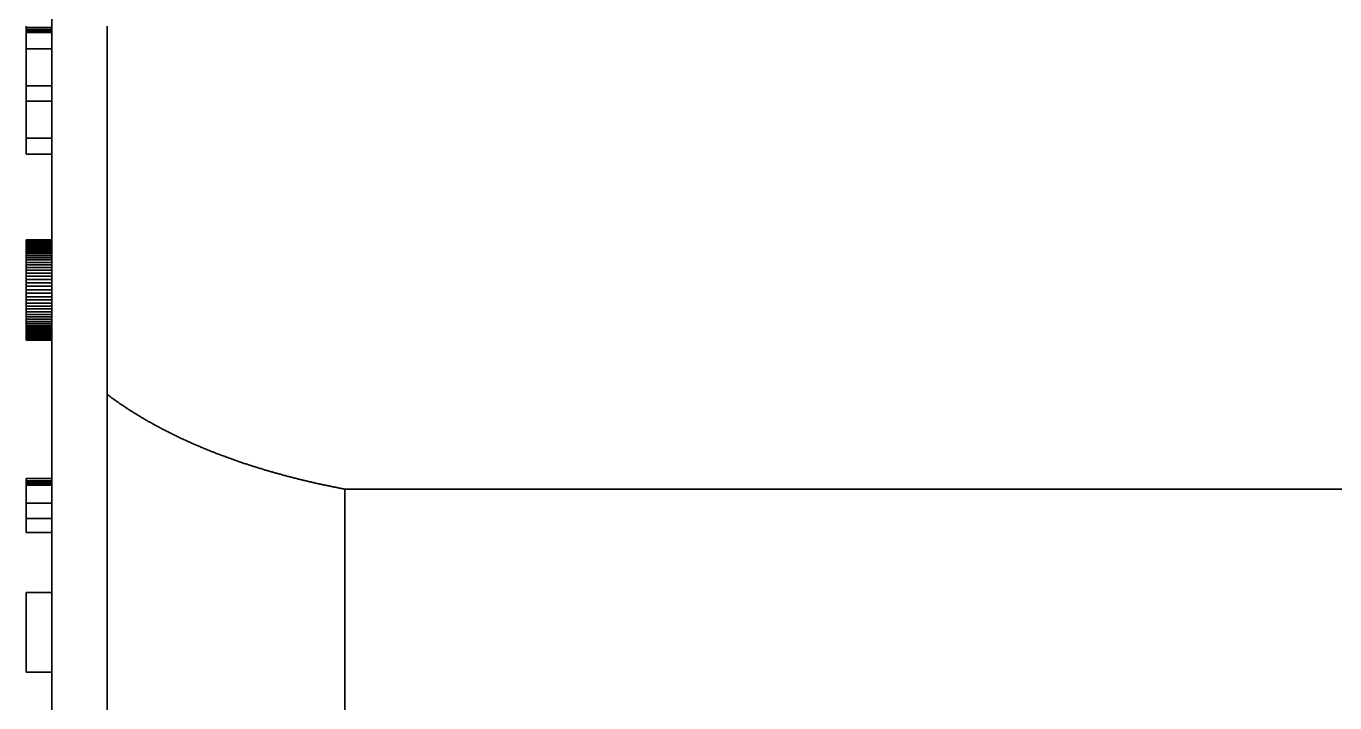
# Model space of a CAD drawing. Extents: x 23 to 417, y 3 to 294.
# Drawn here: x 45.24 to 52.93, y 215.41 to 219.38 of the extents above; entities that cross this region are included whole.
import ezdxf

# ---------------------------------------------------------------- set-up
doc = ezdxf.new("R2010")
doc.units = 0
doc.layers.get('0').update_dxf_attribs({"lineweight": 13})

# ---------------------------------------------------------------- blocks, each defined once
blk = doc.blocks.new('BLOCK4521')
at = {"color": 1, "lineweight": 35}
for p, q in [((-599.502, 25.1), (-599.502, 0)), ((-599.502, 0), (-599.502, 22.625)), ((-572.052, 8.8), (-596.058, 8.8))]:
    blk.add_line(p, q, dxfattribs=at)
at = {"color": 1, "lineweight": 35, "ltscale": 0.000474525}
blk.add_line((-599.802, 14.243), (-599.802, 14.224), dxfattribs=at)
at = {"color": 1, "lineweight": 35, "ltscale": 0.0075}
for p, q in [((-599.502, 14.224), (-599.802, 14.224)), ((-599.502, 14.203), (-599.802, 14.203)), ((-599.502, 14.181), (-599.802, 14.181)), ((-599.502, 14.166), (-599.802, 14.166)), ((-599.502, 13.975), (-599.802, 13.975)), ((-599.502, 13.539), (-599.802, 13.539)), ((-599.502, 13.36), (-599.802, 13.36)), ((-599.502, 12.926), (-599.802, 12.926)), ((-599.502, 12.735), (-599.802, 12.735)), ((-599.502, 11.728), (-599.802, 11.728)), ((-599.502, 11.728), (-599.802, 11.728)), ((-599.502, 11.726), (-599.802, 11.726)), ((-599.502, 11.724), (-599.802, 11.724)), ((-599.502, 11.72), (-599.802, 11.72)), ((-599.502, 11.716), (-599.802, 11.716)), ((-599.502, 11.71), (-599.802, 11.71)), ((-599.502, 11.703), (-599.802, 11.703)), ((-599.502, 11.696), (-599.802, 11.696)), ((-599.502, 11.687), (-599.802, 11.687)), ((-599.502, 11.677), (-599.802, 11.677)), ((-599.502, 11.666), (-599.802, 11.666)), ((-599.502, 11.654), (-599.802, 11.654)), ((-599.502, 11.639), (-599.802, 11.639)), ((-599.502, 11.623), (-599.802, 11.623)), ((-599.502, 11.606), (-599.802, 11.606)), ((-599.502, 11.586), (-599.802, 11.586)), ((-599.502, 11.565), (-599.802, 11.565)), ((-599.502, 11.543), (-599.802, 11.543)), ((-599.502, 11.519), (-599.802, 11.519)), ((-599.502, 11.493), (-599.802, 11.493)), ((-599.502, 11.465), (-599.802, 11.465)), ((-599.502, 11.436), (-599.802, 11.436)), ((-599.502, 11.405), (-599.802, 11.405)), ((-599.502, 11.372), (-599.802, 11.372)), ((-599.502, 11.338), (-599.802, 11.338)), ((-599.502, 11.302), (-599.802, 11.302)), ((-599.502, 11.265), (-599.802, 11.265)), ((-599.502, 11.226), (-599.802, 11.226)), ((-599.502, 11.185), (-599.802, 11.185)), ((-599.502, 11.142), (-599.802, 11.142)), ((-599.502, 11.101), (-599.802, 11.101)), ((-599.502, 11.061), (-599.802, 11.061)), ((-599.502, 11.023), (-599.802, 11.023)), ((-599.502, 10.986), (-599.802, 10.986)), ((-599.502, 10.951), (-599.802, 10.951)), ((-599.502, 10.917), (-599.802, 10.917)), ((-599.502, 10.885), (-599.802, 10.885)), ((-599.502, 10.854), (-599.802, 10.854)), ((-599.502, 10.825), (-599.802, 10.825)), ((-599.502, 10.797), (-599.802, 10.797)), ((-599.502, 10.771), (-599.802, 10.771)), ((-599.502, 10.747), (-599.802, 10.747)), ((-599.502, 10.724), (-599.802, 10.724)), ((-599.502, 10.702), (-599.802, 10.702)), ((-599.502, 10.683), (-599.802, 10.683)), ((-599.502, 10.664), (-599.802, 10.664)), ((-599.502, 10.647), (-599.802, 10.647)), ((-599.502, 10.632), (-599.802, 10.632)), ((-599.502, 10.618), (-599.802, 10.618)), ((-599.502, 10.606), (-599.802, 10.606)), ((-599.502, 10.595), (-599.802, 10.595)), ((-599.502, 10.585), (-599.802, 10.585)), ((-599.502, 10.577), (-599.802, 10.577)), ((-599.502, 10.569), (-599.802, 10.569)), ((-599.502, 10.563), (-599.802, 10.563)), ((-599.502, 10.558), (-599.802, 10.558)), ((-599.502, 10.554), (-599.802, 10.554)), ((-599.502, 10.551), (-599.802, 10.551)), ((-599.502, 10.549), (-599.802, 10.549)), ((-599.502, 10.549), (-599.802, 10.549)), ((-599.502, 8.926), (-599.802, 8.926)), ((-599.502, 8.898), (-599.802, 8.898)), ((-599.502, 8.887), (-599.802, 8.887)), ((-599.502, 8.875), (-599.802, 8.875)), ((-599.502, 8.864), (-599.802, 8.864)), ((-599.502, 8.853), (-599.802, 8.853)), ((-599.502, 8.848), (-599.802, 8.848)), ((-599.502, 8.636), (-599.802, 8.636)), ((-599.502, 8.453), (-599.802, 8.453)), ((-599.502, 8.29), (-599.802, 8.29)), ((-599.502, 7.584), (-599.802, 7.584)), ((-599.502, 6.647), (-599.802, 6.647))]:
    blk.add_line(p, q, dxfattribs=at)
at = {"color": 1, "lineweight": 35, "ltscale": 0.0005131}
blk.add_line((-599.802, 14.224), (-599.802, 14.203), dxfattribs=at)
at = {"color": 1, "lineweight": 35, "ltscale": 0.0005512}
blk.add_line((-599.802, 14.203), (-599.802, 14.181), dxfattribs=at)
at = {"color": 1, "lineweight": 35, "ltscale": 0.000363474}
blk.add_line((-599.802, 14.181), (-599.802, 14.166), dxfattribs=at)
at = {"color": 1, "lineweight": 35, "ltscale": 0.004784}
blk.add_line((-599.802, 14.166), (-599.802, 13.975), dxfattribs=at)
at = {"color": 1, "lineweight": 35, "ltscale": 0.108186}
blk.add_line((-598.852, 9.914), (-598.852, 14.241), dxfattribs=at)
at = {"color": 1, "lineweight": 35, "ltscale": 0.010897}
blk.add_line((-599.802, 13.975), (-599.802, 13.539), dxfattribs=at)
at = {"color": 1, "lineweight": 35, "ltscale": 0.004476}
blk.add_line((-599.802, 13.539), (-599.802, 13.36), dxfattribs=at)
at = {"color": 1, "lineweight": 35, "ltscale": 0.010846}
blk.add_line((-599.802, 13.36), (-599.802, 12.926), dxfattribs=at)
at = {"color": 1, "lineweight": 35, "ltscale": 0.004783}
blk.add_line((-599.802, 12.926), (-599.802, 12.735), dxfattribs=at)
at = {"color": 1, "lineweight": 35, "ltscale": 3.855e-05}
blk.add_line((-599.802, 11.728), (-599.802, 11.726), dxfattribs=at)
at = {"color": 1, "lineweight": 35, "ltscale": 6.37e-05}
blk.add_line((-599.802, 11.726), (-599.802, 11.724), dxfattribs=at)
at = {"color": 1, "lineweight": 35, "ltscale": 8.965e-05}
blk.add_line((-599.802, 11.724), (-599.802, 11.72), dxfattribs=at)
at = {"color": 1, "lineweight": 35, "ltscale": 0.0001152}
blk.add_line((-599.802, 11.72), (-599.802, 11.716), dxfattribs=at)
at = {"color": 1, "lineweight": 35, "ltscale": 0.00014075}
blk.add_line((-599.802, 11.716), (-599.802, 11.71), dxfattribs=at)
at = {"color": 1, "lineweight": 35, "ltscale": 0.00016595}
blk.add_line((-599.802, 11.71), (-599.802, 11.703), dxfattribs=at)
at = {"color": 1, "lineweight": 35, "ltscale": 0.000191875}
blk.add_line((-599.802, 11.703), (-599.802, 11.696), dxfattribs=at)
at = {"color": 1, "lineweight": 35, "ltscale": 0.000217425}
blk.add_line((-599.802, 11.696), (-599.802, 11.687), dxfattribs=at)
at = {"color": 1, "lineweight": 35, "ltscale": 0.000243}
blk.add_line((-599.802, 11.687), (-599.802, 11.677), dxfattribs=at)
at = {"color": 1, "lineweight": 35, "ltscale": 0.000276575}
blk.add_line((-599.802, 11.677), (-599.802, 11.666), dxfattribs=at)
at = {"color": 1, "lineweight": 35, "ltscale": 0.000317375}
blk.add_line((-599.802, 11.666), (-599.802, 11.654), dxfattribs=at)
at = {"color": 1, "lineweight": 35, "ltscale": 0.000358975}
blk.add_line((-599.802, 11.654), (-599.802, 11.639), dxfattribs=at)
at = {"color": 1, "lineweight": 35, "ltscale": 0.000399775}
blk.add_line((-599.802, 11.639), (-599.802, 11.623), dxfattribs=at)
at = {"color": 1, "lineweight": 35, "ltscale": 0.00044135}
blk.add_line((-599.802, 11.623), (-599.802, 11.606), dxfattribs=at)
at = {"color": 1, "lineweight": 35, "ltscale": 0.0004822}
blk.add_line((-599.802, 11.606), (-599.802, 11.586), dxfattribs=at)
at = {"color": 1, "lineweight": 35, "ltscale": 0.000523375}
blk.add_line((-599.802, 11.586), (-599.802, 11.565), dxfattribs=at)
at = {"color": 1, "lineweight": 35, "ltscale": 0.00056495}
blk.add_line((-599.802, 11.565), (-599.802, 11.543), dxfattribs=at)
at = {"color": 1, "lineweight": 35, "ltscale": 0.000605775}
blk.add_line((-599.802, 11.543), (-599.802, 11.519), dxfattribs=at)
at = {"color": 1, "lineweight": 35, "ltscale": 0.000646975}
blk.add_line((-599.802, 11.519), (-599.802, 11.493), dxfattribs=at)
at = {"color": 1, "lineweight": 35, "ltscale": 0.00068855}
blk.add_line((-599.802, 11.493), (-599.802, 11.465), dxfattribs=at)
at = {"color": 1, "lineweight": 35, "ltscale": 0.000730125}
blk.add_line((-599.802, 11.465), (-599.802, 11.436), dxfattribs=at)
at = {"color": 1, "lineweight": 35, "ltscale": 0.000771725}
blk.add_line((-599.802, 11.436), (-599.802, 11.405), dxfattribs=at)
at = {"color": 1, "lineweight": 35, "ltscale": 0.000813675}
blk.add_line((-599.802, 11.405), (-599.802, 11.372), dxfattribs=at)
at = {"color": 1, "lineweight": 35, "ltscale": 0.00085525}
blk.add_line((-599.802, 11.372), (-599.802, 11.338), dxfattribs=at)
at = {"color": 1, "lineweight": 35, "ltscale": 0.000896825}
blk.add_line((-599.802, 11.338), (-599.802, 11.302), dxfattribs=at)
at = {"color": 1, "lineweight": 35, "ltscale": 0.0009388}
blk.add_line((-599.802, 11.302), (-599.802, 11.265), dxfattribs=at)
at = {"color": 1, "lineweight": 35, "ltscale": 0.000980375}
blk.add_line((-599.802, 11.265), (-599.802, 11.226), dxfattribs=at)
at = {"color": 1, "lineweight": 35, "ltscale": 0.001022}
blk.add_line((-599.802, 11.226), (-599.802, 11.185), dxfattribs=at)
at = {"color": 1, "lineweight": 35, "ltscale": 0.001064}
blk.add_line((-599.802, 11.185), (-599.802, 11.142), dxfattribs=at)
at = {"color": 1, "lineweight": 35, "ltscale": 0.001035}
blk.add_line((-599.802, 11.142), (-599.802, 11.101), dxfattribs=at)
at = {"color": 1, "lineweight": 35, "ltscale": 0.0009964}
blk.add_line((-599.802, 11.101), (-599.802, 11.061), dxfattribs=at)
at = {"color": 1, "lineweight": 35, "ltscale": 0.000957875}
blk.add_line((-599.802, 11.061), (-599.802, 11.023), dxfattribs=at)
at = {"color": 1, "lineweight": 35, "ltscale": 0.000919725}
blk.add_line((-599.802, 11.023), (-599.802, 10.986), dxfattribs=at)
at = {"color": 1, "lineweight": 35, "ltscale": 0.0008812}
blk.add_line((-599.802, 10.986), (-599.802, 10.951), dxfattribs=at)
at = {"color": 1, "lineweight": 35, "ltscale": 0.00084265}
blk.add_line((-599.802, 10.951), (-599.802, 10.917), dxfattribs=at)
at = {"color": 1, "lineweight": 35, "ltscale": 0.000804525}
blk.add_line((-599.802, 10.917), (-599.802, 10.885), dxfattribs=at)
at = {"color": 1, "lineweight": 35, "ltscale": 0.000766375}
blk.add_line((-599.802, 10.885), (-599.802, 10.854), dxfattribs=at)
at = {"color": 1, "lineweight": 35, "ltscale": 0.000727475}
blk.add_line((-599.802, 10.854), (-599.802, 10.825), dxfattribs=at)
at = {"color": 1, "lineweight": 35, "ltscale": 0.0006893}
blk.add_line((-599.802, 10.825), (-599.802, 10.797), dxfattribs=at)
at = {"color": 1, "lineweight": 35, "ltscale": 0.000651175}
blk.add_line((-599.802, 10.797), (-599.802, 10.771), dxfattribs=at)
at = {"color": 1, "lineweight": 35, "ltscale": 0.00061265}
blk.add_line((-599.802, 10.771), (-599.802, 10.747), dxfattribs=at)
at = {"color": 1, "lineweight": 35, "ltscale": 0.0005741}
blk.add_line((-599.802, 10.747), (-599.802, 10.724), dxfattribs=at)
at = {"color": 1, "lineweight": 35, "ltscale": 0.000535975}
blk.add_line((-599.802, 10.724), (-599.802, 10.702), dxfattribs=at)
at = {"color": 1, "lineweight": 35, "ltscale": 0.000497425}
blk.add_line((-599.802, 10.702), (-599.802, 10.683), dxfattribs=at)
at = {"color": 1, "lineweight": 35, "ltscale": 0.0004593}
blk.add_line((-599.802, 10.683), (-599.802, 10.664), dxfattribs=at)
at = {"color": 1, "lineweight": 35, "ltscale": 0.00042075}
blk.add_line((-599.802, 10.664), (-599.802, 10.647), dxfattribs=at)
at = {"color": 1, "lineweight": 35, "ltscale": 0.000382625}
blk.add_line((-599.802, 10.647), (-599.802, 10.632), dxfattribs=at)
at = {"color": 1, "lineweight": 35, "ltscale": 0.000344075}
blk.add_line((-599.802, 10.632), (-599.802, 10.618), dxfattribs=at)
at = {"color": 1, "lineweight": 35, "ltscale": 0.00030555}
blk.add_line((-599.802, 10.618), (-599.802, 10.606), dxfattribs=at)
at = {"color": 1, "lineweight": 35, "ltscale": 0.000272}
blk.add_line((-599.802, 10.606), (-599.802, 10.595), dxfattribs=at)
at = {"color": 1, "lineweight": 35, "ltscale": 0.00024375}
blk.add_line((-599.802, 10.595), (-599.802, 10.585), dxfattribs=at)
at = {"color": 1, "lineweight": 35, "ltscale": 0.000214775}
blk.add_line((-599.802, 10.585), (-599.802, 10.577), dxfattribs=at)
at = {"color": 1, "lineweight": 35, "ltscale": 0.00018615}
blk.add_line((-599.802, 10.577), (-599.802, 10.569), dxfattribs=at)
at = {"color": 1, "lineweight": 35, "ltscale": 0.00015755}
blk.add_line((-599.802, 10.569), (-599.802, 10.563), dxfattribs=at)
at = {"color": 1, "lineweight": 35, "ltscale": 0.00012895}
blk.add_line((-599.802, 10.563), (-599.802, 10.558), dxfattribs=at)
at = {"color": 1, "lineweight": 35, "ltscale": 0.000100325}
blk.add_line((-599.802, 10.558), (-599.802, 10.554), dxfattribs=at)
at = {"color": 1, "lineweight": 35, "ltscale": 7.17e-05}
blk.add_line((-599.802, 10.554), (-599.802, 10.551), dxfattribs=at)
at = {"color": 1, "lineweight": 35, "ltscale": 4.2725e-05}
blk.add_line((-599.802, 10.551), (-599.802, 10.549), dxfattribs=at)
at = {"color": 1, "lineweight": 35, "ltscale": 0.190277}
blk.add_line((-598.852, 2.303), (-598.852, 9.914), dxfattribs=at)
at = {"color": 1, "lineweight": 35, "ltscale": 0.00069085}
blk.add_line((-599.802, 8.926), (-599.802, 8.898), dxfattribs=at)
at = {"color": 1, "lineweight": 35, "ltscale": 0.00028495}
blk.add_line((-599.802, 8.898), (-599.802, 8.887), dxfattribs=at)
at = {"color": 1, "lineweight": 35, "ltscale": 0.0002819}
blk.add_line((-599.802, 8.887), (-599.802, 8.875), dxfattribs=at)
at = {"color": 1, "lineweight": 35, "ltscale": 0.000278875}
blk.add_line((-599.802, 8.875), (-599.802, 8.864), dxfattribs=at)
at = {"color": 1, "lineweight": 35, "ltscale": 0.0002754}
blk.add_line((-599.802, 8.864), (-599.802, 8.853), dxfattribs=at)
at = {"color": 1, "lineweight": 35, "ltscale": 0.000272775}
blk.add_line((-599.802, 8.853), (-599.802, 8.842), dxfattribs=at)
at = {"color": 1, "lineweight": 35, "ltscale": 0.005295}
blk.add_line((-599.802, 8.848), (-599.802, 8.636), dxfattribs=at)
at = {"color": 1, "lineweight": 35, "ltscale": 0.119418}
blk.add_line((-596.058, 8.8), (-596.058, 4.023), dxfattribs=at)
at = {"color": 1, "lineweight": 35, "ltscale": 0.004579}
blk.add_line((-599.802, 8.636), (-599.802, 8.453), dxfattribs=at)
at = {"color": 1, "lineweight": 35, "ltscale": 0.004067}
blk.add_line((-599.802, 8.453), (-599.802, 8.29), dxfattribs=at)
at = {"color": 1, "lineweight": 35, "ltscale": 0.023431}
blk.add_line((-599.802, 7.584), (-599.802, 6.647), dxfattribs=at)
at = {"color": 1, "lineweight": 35}
blk.add_open_spline([(-598.852, 9.914), (-598.658, 9.768), (-598.454, 9.637), (-598.243, 9.519), (-597.861, 9.332), (-597.465, 9.178), (-597.293, 9.117), (-596.946, 9.006), (-596.594, 8.913), (-596.416, 8.871), (-596.237, 8.833), (-596.058, 8.8)], degree=5, knots=[0, 0, 0, 0, 0, 0, 2.385766, 2.385766, 2.385766, 4.173362, 4.173362, 4.173362, 5.961498, 5.961498, 5.961498, 5.961498, 5.961498, 5.961498], dxfattribs=at)

msp = doc.modelspace()

# ---------------------------------------------------------------- block references
at = {"lineweight": 0, "xscale": 0.5, "yscale": 0.5, "zscale": 0.5}
msp.add_blockref('BLOCK4521', (345.1414, 212.2613), dxfattribs=at)

doc.saveas('drawing.dxf')
